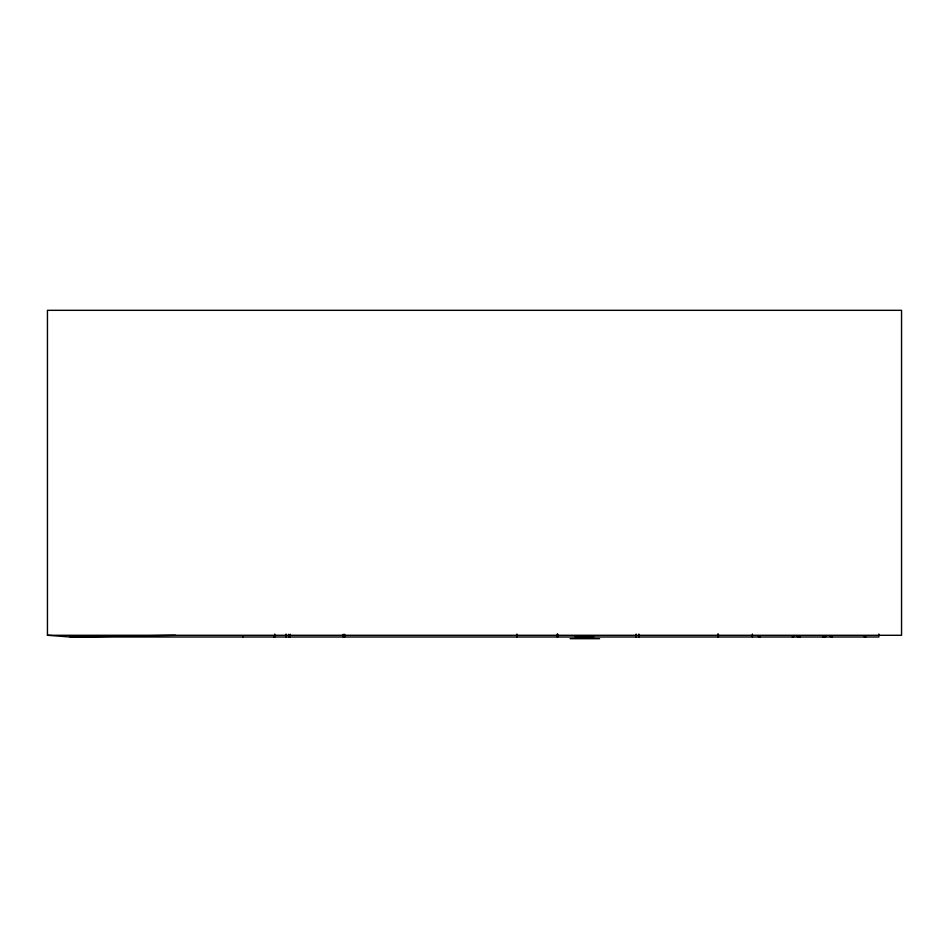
<?xml version="1.0" encoding="UTF-8"?>
<svg xmlns="http://www.w3.org/2000/svg" width="949" height="949" viewBox="0 0 949 949"><rect width="100%" height="100%" fill="white"/><g stroke="black" fill="none" stroke-linecap="round" stroke-linejoin="round"><path stroke-width="1.42" d="M290.169 636.993L290.252 634.264M344.606 636.993L344.701 634.264M823.744 636.399L822.653 636.649L825.559 636.649L822.664 636.732L825.559 636.637L823.21 636.696L823.993 637.016M824.479 636.969L824.23 636.352M798.477 636.969L798.738 636.352M798.975 637.016L799.224 636.399M792.296 637.016L794.277 636.352M798.619 636.589L797.409 636.649L800.292 636.732L797.409 636.637L798.619 636.696M799.117 636.696L800.315 636.649L799.117 636.589M864.207 636.696L866.164 636.589M47.45 635.284L901.55 635.284L901.55 310.323L47.45 310.323L47.45 635.284L70.131 636.993L175.363 635.284M797.979 636.589L799.746 636.589M574.952 636.696L593.718 636.696M797.979 636.696L799.746 636.696M70.131 636.993L878.869 636.993L878.869 634.027M570.124 638.677L599.614 638.677M758.37 636.589L760.339 636.696M830.256 636.352L832.249 637.016M343.158 634.264L343.253 636.993M288.71 634.264L288.804 636.993M752.403 634.074L752.403 636.993M718.381 634.074L718.381 636.993M717.752 634.051L717.752 636.993M638.879 634.051L638.879 636.993M636.079 634.051L636.079 636.993M557.704 634.051L557.704 636.993M557.217 634.051L557.217 636.993M516.873 634.051L516.873 636.993M286.088 634.027L286.088 636.993M274.771 634.027L274.771 636.993M274.047 635.854L274.047 636.993M242.778 635.854L242.778 636.993"/></g></svg>
